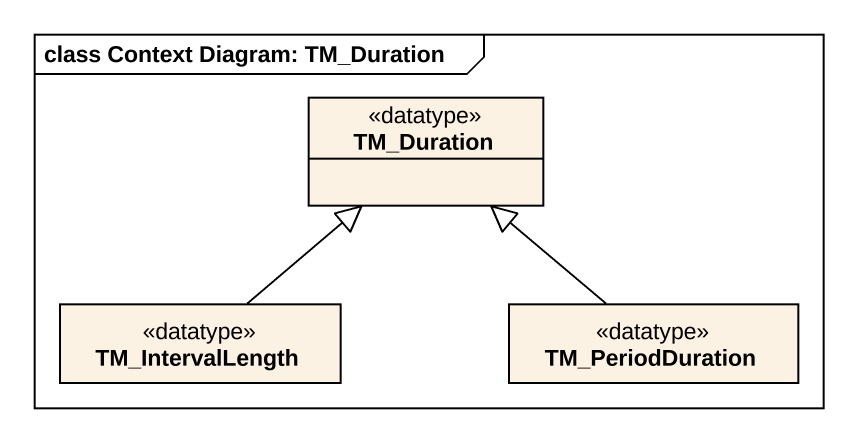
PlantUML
@startuml
mainframe class Context Diagram: TM_Duration
hide circle
hide empty members
class TM_Duration <<datatype>>
class TM_IntervalLength <<datatype>>
class TM_PeriodDuration <<datatype>>
TM_IntervalLength -up-|> TM_Duration
TM_PeriodDuration -up-|> TM_Duration
@enduml
